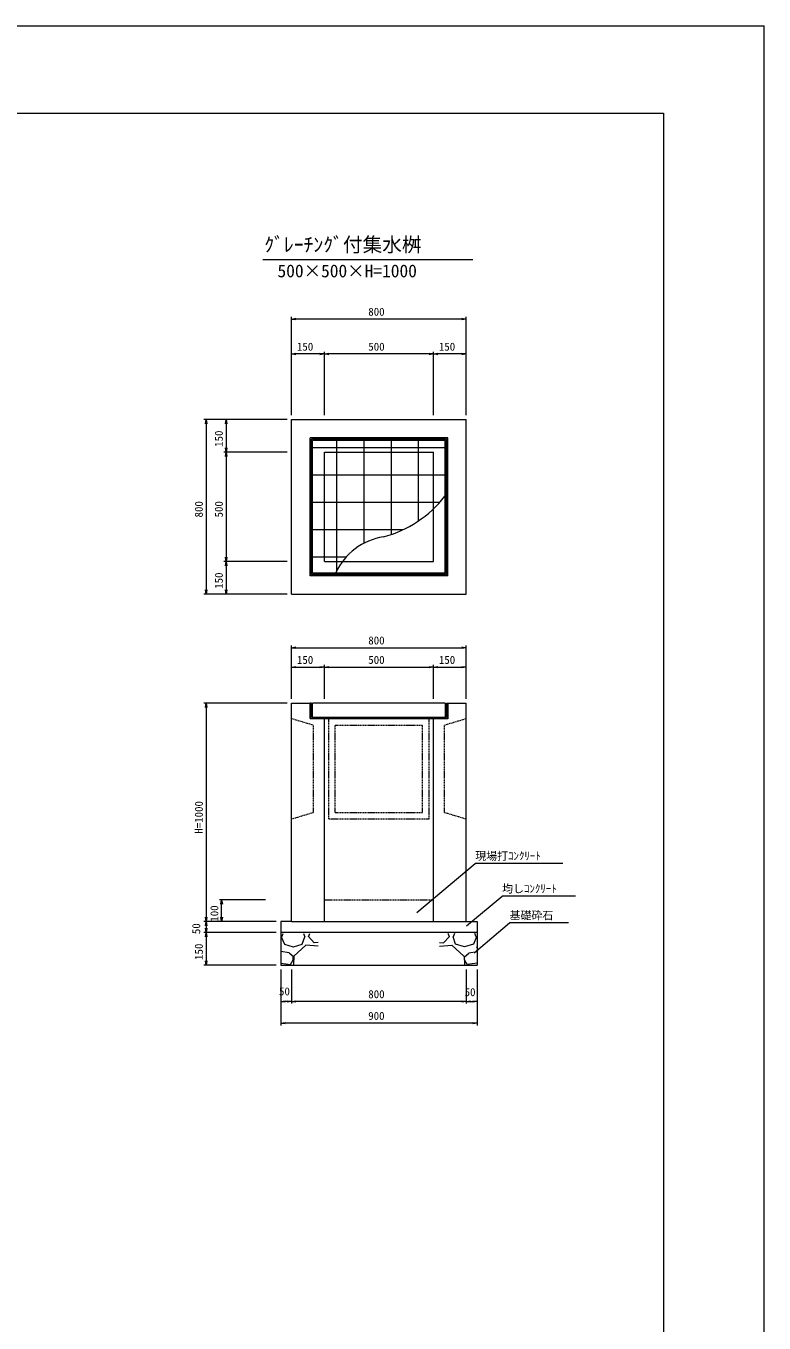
# Model space of a CAD drawing. Units: millimetres on the paper. Extents: x 0 to 841, y 0 to 594.
# Drawn here: x 672 to 841, y 297 to 594 of the extents above; entities that cross this region are included whole.
import ezdxf
from ezdxf.enums import TextEntityAlignment as Align

# ---------------------------------------------------------------- set-up
doc = ezdxf.new("R2010")
doc.units = ezdxf.units.MM
doc.linetypes.add('USER1', pattern=[0.375, 0.25, -0.125])
for name, color, linetype, lineweight in [('D-STR-DIM（寸法）', 7, 'Continuous', 18), ('D-STR-HTXT（旗揚げ）', 7, 'Continuous', 18), ('D-STR-STR1（構造物）', 4, 'Continuous', 18), ('D-STR-STRn（構造物）', 7, 'Continuous', 18), ('D-STR（構造物外形線）', 1, 'Continuous', 18), ('D-TTL(外枠）', 2, 'Continuous', 18), ('DEFPOINTS_2', 8, 'Continuous', 18)]:
    doc.layers.add(name, color=color, linetype=linetype, lineweight=lineweight)
doc.layers.add('D-STR-TXT（文字）', color=7, linetype='Continuous')
doc.layers.add('D-TTL-TXT（文字）', color=7, linetype='Continuous')
doc.styles.add('ＭＳ ゴシック', font='')
doc.styles.get('ＭＳ ゴシック').set_extended_font_data('MS Gothic')

msp = doc.modelspace()

# ---------------------------------------------------------------- linework, layer by layer
at = {"layer": 'D-STR-DIM（寸法）'}
for p, q in [((732.823, 504.898), (732.823, 527.398)), ((732.823, 526.898), (733.823, 527.064)), ((733.823, 526.731), (732.823, 526.898)), ((732.823, 526.898), (733.823, 526.898)), ((771.823, 526.898), (733.823, 526.898)), ((771.823, 527.064), (772.823, 526.898)), ((772.823, 526.898), (771.823, 526.731)), ((772.823, 526.898), (771.823, 526.898)), ((772.823, 504.898), (772.823, 527.398)), ((732.823, 504.898), (732.823, 519.398)), ((732.823, 518.898), (733.823, 519.064)), ((733.823, 518.731), (732.823, 518.898)), ((732.823, 518.898), (733.823, 518.898)), ((739.323, 518.898), (733.823, 518.898)), ((739.323, 519.064), (740.323, 518.898)), ((740.323, 518.898), (739.323, 518.731)), ((740.323, 518.898), (739.323, 518.898)), ((740.323, 504.898), (740.323, 519.398)), ((740.323, 504.898), (740.323, 519.398)), ((740.323, 518.898), (741.323, 519.064)), ((741.323, 518.731), (740.323, 518.898)), ((740.323, 518.898), (741.323, 518.898)), ((764.323, 518.898), (741.323, 518.898)), ((764.323, 519.064), (765.323, 518.898)), ((765.323, 518.898), (764.323, 518.731)), ((765.323, 518.898), (764.323, 518.898)), ((765.323, 504.898), (765.323, 519.398)), ((765.323, 504.898), (765.323, 519.398)), ((765.323, 518.898), (766.323, 519.064)), ((766.323, 518.731), (765.323, 518.898)), ((765.323, 518.898), (766.323, 518.898)), ((771.823, 518.898), (766.323, 518.898)), ((771.823, 519.064), (772.823, 518.898)), ((772.823, 518.898), (771.823, 518.731)), ((772.823, 518.898), (771.823, 518.898)), ((772.823, 504.898), (772.823, 519.398)), ((731.823, 503.898), (712.749, 503.898)), ((713.082, 502.898), (713.249, 503.898)), ((713.249, 503.898), (713.415, 502.898)), ((713.249, 503.898), (713.249, 502.898)), ((713.249, 502.898), (713.249, 464.898)), ((731.823, 503.898), (717.323, 503.898)), ((717.656, 502.898), (717.823, 503.898)), ((717.823, 503.898), (717.989, 502.898)), ((717.823, 503.898), (717.823, 502.898)), ((717.823, 502.898), (717.823, 497.398)), ((731.823, 496.398), (717.323, 496.398)), ((731.823, 496.398), (717.323, 496.398)), ((717.823, 496.398), (717.656, 497.398)), ((717.656, 495.398), (717.823, 496.398)), ((717.989, 497.398), (717.823, 496.398)), ((717.823, 496.398), (717.823, 497.398)), ((717.823, 496.398), (717.989, 495.398)), ((717.823, 496.398), (717.823, 495.398)), ((717.823, 495.398), (717.823, 472.398)), ((717.823, 471.398), (717.656, 472.398)), ((717.989, 472.398), (717.823, 471.398)), ((717.823, 471.398), (717.823, 472.398)), ((731.823, 471.398), (717.323, 471.398)), ((731.823, 471.398), (717.323, 471.398)), ((717.656, 470.398), (717.823, 471.398)), ((717.823, 471.398), (717.989, 470.398)), ((717.823, 471.398), (717.823, 470.398)), ((717.823, 470.398), (717.823, 464.898)), ((731.823, 463.898), (712.749, 463.898)), ((713.249, 463.898), (713.082, 464.898)), ((713.415, 464.898), (713.249, 463.898)), ((713.249, 463.898), (713.249, 464.898)), ((731.823, 463.898), (717.323, 463.898)), ((717.823, 463.898), (717.656, 464.898)), ((717.989, 464.898), (717.823, 463.898)), ((717.823, 463.898), (717.823, 464.898)), ((732.823, 439.928), (732.823, 452.137)), ((732.823, 451.637), (733.823, 451.803)), ((733.823, 451.47), (732.823, 451.637)), ((732.823, 451.637), (733.823, 451.637)), ((733.823, 451.637), (771.823, 451.637)), ((771.823, 451.803), (772.823, 451.637)), ((772.823, 451.637), (771.823, 451.47)), ((772.823, 451.637), (771.823, 451.637)), ((772.823, 439.928), (772.823, 452.137)), ((732.823, 439.928), (732.823, 447.678)), ((732.823, 447.178), (733.823, 447.344)), ((733.823, 447.011), (732.823, 447.178)), ((732.823, 447.178), (733.823, 447.178)), ((733.823, 447.178), (739.323, 447.178)), ((739.323, 447.344), (740.323, 447.178)), ((740.323, 447.178), (739.323, 447.011)), ((740.323, 447.178), (739.323, 447.178)), ((740.323, 439.928), (740.323, 447.678)), ((740.323, 439.928), (740.323, 447.678)), ((740.323, 447.178), (741.323, 447.344)), ((741.323, 447.011), (740.323, 447.178)), ((740.323, 447.178), (741.323, 447.178)), ((741.323, 447.178), (764.323, 447.178)), ((764.323, 447.344), (765.323, 447.178)), ((765.323, 447.178), (764.323, 447.011)), ((765.323, 447.178), (764.323, 447.178)), ((765.323, 439.928), (765.323, 447.678)), ((765.323, 439.928), (765.323, 447.678)), ((765.323, 447.178), (766.323, 447.344)), ((766.323, 447.011), (765.323, 447.178)), ((765.323, 447.178), (766.323, 447.178)), ((766.323, 447.178), (771.823, 447.178)), ((771.823, 447.344), (772.823, 447.178)), ((772.823, 447.178), (771.823, 447.011)), ((772.823, 447.178), (771.823, 447.178)), ((772.823, 439.928), (772.823, 447.678)), ((731.823, 438.928), (712.749, 438.928)), ((713.082, 437.928), (713.249, 438.928)), ((713.249, 438.928), (713.415, 437.928)), ((713.249, 438.928), (713.249, 437.928)), ((713.249, 437.928), (713.249, 389.928)), ((726.823, 393.928), (716.304, 393.928)), ((716.637, 392.928), (716.804, 393.928)), ((716.804, 393.928), (716.97, 392.928)), ((716.804, 393.928), (716.804, 392.928)), ((716.804, 389.928), (716.804, 392.928)), ((713.249, 388.928), (713.082, 389.928)), ((713.415, 389.928), (713.249, 388.928)), ((713.249, 388.928), (713.249, 389.928)), ((716.804, 388.928), (716.637, 389.928)), ((716.97, 389.928), (716.804, 388.928)), ((716.804, 388.928), (716.804, 389.928)), ((729.323, 388.928), (712.749, 388.928)), ((726.823, 388.928), (712.749, 388.928)), ((729.323, 386.428), (712.749, 386.428)), ((729.323, 386.428), (712.749, 386.428)), ((713.082, 387.928), (713.249, 388.928)), ((713.249, 386.428), (713.082, 387.428)), ((713.082, 385.428), (713.249, 386.428)), ((713.249, 388.928), (713.415, 387.928)), ((713.249, 388.928), (713.249, 387.928)), ((713.249, 387.928), (713.249, 387.428)), ((713.415, 387.428), (713.249, 386.428)), ((713.249, 386.428), (713.249, 387.428)), ((713.249, 386.428), (713.415, 385.428)), ((713.249, 386.428), (713.249, 385.428)), ((729.323, 388.928), (716.304, 388.928)), ((713.249, 385.428), (713.249, 379.928)), ((729.323, 378.928), (712.749, 378.928)), ((713.249, 378.928), (713.082, 379.928)), ((713.415, 379.928), (713.249, 378.928)), ((713.249, 378.928), (713.249, 379.928)), ((730.323, 377.928), (730.323, 365.167)), ((730.323, 377.928), (730.323, 370.135)), ((732.823, 377.928), (732.823, 370.135)), ((732.823, 377.928), (732.823, 370.135)), ((772.823, 377.928), (772.823, 370.135)), ((772.823, 377.928), (772.823, 370.135)), ((775.323, 377.928), (775.323, 370.135)), ((775.323, 377.928), (775.323, 365.167)), ((730.323, 370.635), (731.323, 370.801)), ((731.323, 370.468), (730.323, 370.635)), ((730.323, 370.635), (731.323, 370.635)), ((731.823, 370.635), (731.323, 370.635)), ((731.823, 370.801), (732.823, 370.635)), ((732.823, 370.635), (731.823, 370.468)), ((732.823, 370.635), (731.823, 370.635)), ((732.823, 370.635), (733.823, 370.801)), ((733.823, 370.468), (732.823, 370.635)), ((732.823, 370.635), (733.823, 370.635)), ((771.823, 370.635), (733.823, 370.635)), ((771.823, 370.801), (772.823, 370.635)), ((772.823, 370.635), (771.823, 370.468)), ((772.823, 370.635), (771.823, 370.635)), ((772.823, 370.635), (773.823, 370.801)), ((773.823, 370.468), (772.823, 370.635)), ((772.823, 370.635), (773.823, 370.635)), ((773.823, 370.635), (774.323, 370.635)), ((774.323, 370.801), (775.323, 370.635)), ((775.323, 370.635), (774.323, 370.468)), ((775.323, 370.635), (774.323, 370.635)), ((730.323, 365.667), (731.323, 365.833)), ((731.323, 365.5), (730.323, 365.667)), ((730.323, 365.667), (731.323, 365.667)), ((774.323, 365.667), (731.323, 365.667)), ((774.323, 365.833), (775.323, 365.667)), ((775.323, 365.667), (774.323, 365.5)), ((775.323, 365.667), (774.323, 365.667))]:
    msp.add_line(p, q, dxfattribs=at)
at = {"layer": 'D-STR-HTXT（旗揚げ）'}
for p, q in [((726.22, 540.543), (774.329, 540.543)), ((761.472, 391.006), (774.876, 402.242)), ((794.911, 402.242), (774.876, 402.242)), ((772.904, 387.929), (781.028, 394.739)), ((797.795, 394.739), (781.028, 394.739)), ((774.607, 381.802), (782.73, 388.612)), ((796.204, 388.612), (782.73, 388.612))]:
    msp.add_line(p, q, dxfattribs=at)
at = {"layer": 'D-STR-STR1（構造物）'}
for p, q in [((737.048, 468.123), (737.048, 499.673)), ((768.598, 499.673), (737.048, 499.673)), ((768.298, 499.373), (737.348, 499.373)), ((737.348, 468.423), (737.348, 499.373)), ((767.998, 499.073), (737.648, 499.073)), ((737.648, 468.723), (737.648, 499.073)), ((743.168, 496.398), (743.168, 498.998)), ((749.418, 496.398), (749.418, 498.998)), ((755.668, 496.398), (755.668, 498.998)), ((761.918, 496.398), (761.918, 498.998)), ((767.998, 468.723), (767.998, 499.073)), ((768.298, 468.423), (768.298, 499.373)), ((768.598, 468.123), (768.598, 499.673)), ((767.923, 497.378), (737.723, 497.378)), ((743.168, 471.398), (743.168, 496.398)), ((749.418, 475.557), (749.418, 496.398)), ((755.668, 477.561), (755.668, 496.398)), ((761.918, 480.692), (761.918, 496.398)), ((740.323, 491.128), (737.723, 491.128)), ((765.323, 491.128), (740.323, 491.128)), ((767.923, 491.128), (765.323, 491.128)), ((740.323, 484.878), (737.723, 484.878)), ((765.323, 484.878), (740.323, 484.878)), ((766.713, 484.878), (765.323, 484.878)), ((740.323, 478.628), (737.723, 478.628)), ((758.296, 478.628), (740.323, 478.628)), ((740.323, 472.378), (737.723, 472.378)), ((745.311, 472.378), (740.323, 472.378)), ((743.168, 469.242), (743.168, 471.398)), ((768.598, 468.123), (737.048, 468.123)), ((768.298, 468.423), (737.348, 468.423)), ((767.998, 468.723), (737.648, 468.723)), ((737.048, 438.928), (737.048, 435.378)), ((737.348, 438.928), (737.048, 438.928)), ((737.048, 435.528), (737.048, 438.928)), ((737.348, 435.828), (737.348, 438.928)), ((767.998, 438.928), (737.648, 438.928)), ((737.648, 435.678), (737.648, 438.928)), ((767.998, 438.928), (767.998, 435.678)), ((768.298, 438.928), (768.598, 438.928)), ((768.298, 435.828), (768.298, 438.928)), ((768.598, 438.928), (768.598, 435.378)), ((768.598, 435.528), (768.598, 438.928)), ((768.598, 435.378), (737.048, 435.378)), ((768.148, 435.678), (737.498, 435.678)), ((737.648, 435.678), (737.648, 436.178)), ((737.998, 435.678), (737.648, 435.678))]:
    msp.add_line(p, q, dxfattribs=at)
at = {"layer": 'D-STR-STR1（構造物）', "color": 7, "linetype": 'USER1'}
msp.add_line((740.323, 393.928), (765.323, 393.928), dxfattribs=at)
at = {"layer": 'D-STR-STR1（構造物）'}
for centre, radius, start, end in [((747.053, 502.563), 26.444, 284.87436, 322.11183), ((756.067, 462.726), 14.451, 98.86108, 155.15503), ((737.498, 435.828), 0.15, 180, 270), ((768.148, 435.828), 0.15, 270, 0)]:
    msp.add_arc(centre, radius, start, end, dxfattribs=at)
at = {"layer": 'D-STR-STRn（構造物）'}
for p, q in [((732.823, 388.928), (730.323, 388.928)), ((732.823, 388.928), (730.323, 388.928)), ((730.323, 388.928), (730.323, 378.928)), ((775.323, 386.428), (730.323, 386.428)), ((730.587, 385.466), (730.904, 386.205)), ((735.518, 386.205), (735.86, 385.464)), ((736.697, 385.461), (736.976, 386.205)), ((768.948, 385.461), (768.669, 386.205)), ((770.127, 386.205), (769.785, 385.464)), ((772.823, 388.928), (775.323, 388.928)), ((772.823, 388.928), (775.323, 388.928)), ((772.823, 388.928), (775.323, 388.928)), ((775.058, 385.466), (774.741, 386.205)), ((775.323, 388.928), (775.323, 378.928)), ((730.456, 385.464), (731.176, 383.784)), ((731.168, 383.772), (733.208, 383.173)), ((733.23, 383.172), (735.27, 383.772)), ((736.109, 383.545), (733.349, 381.025)), ((735.263, 383.775), (735.863, 385.455)), ((738.941, 383.289), (736.101, 383.525)), ((738.018, 384.043), (736.698, 385.483)), ((738.941, 384.119), (738.004, 384.037)), ((766.704, 384.119), (767.641, 384.037)), ((766.704, 383.289), (769.544, 383.525)), ((767.627, 384.043), (768.947, 385.483)), ((769.536, 383.545), (772.296, 381.025)), ((770.383, 383.775), (769.783, 385.455)), ((772.415, 383.172), (770.375, 383.772)), ((774.477, 383.772), (772.437, 383.173)), ((775.189, 385.464), (774.469, 383.784)), ((730.46, 383.063), (730.323, 383.109)), ((730.323, 382.992), (730.446, 383.066)), ((732.274, 381.753), (730.323, 382.046)), ((733.231, 380.889), (732.271, 381.729)), ((732.603, 379.099), (733.203, 380.179)), ((733.218, 380.184), (733.218, 380.904)), ((733.341, 381.02), (733.245, 379.005)), ((772.304, 381.02), (772.4, 379.005)), ((772.414, 380.889), (773.374, 381.729)), ((772.427, 380.184), (772.427, 380.904)), ((773.042, 379.099), (772.442, 380.179)), ((773.371, 381.753), (775.323, 382.046)), ((775.185, 383.063), (775.323, 383.109)), ((775.323, 382.992), (775.199, 383.066)), ((730.323, 379.374), (732.622, 379.099)), ((730.323, 378.928), (775.323, 378.928)), ((775.323, 379.374), (773.023, 379.099))]:
    msp.add_line(p, q, dxfattribs=at)
at = {"layer": 'D-STR（構造物外形線）'}
for p, q in [((732.823, 503.898), (772.823, 503.898)), ((732.823, 463.898), (732.823, 503.898)), ((772.823, 463.898), (772.823, 503.898)), ((740.323, 496.398), (765.323, 496.398)), ((740.323, 471.398), (740.323, 496.398)), ((765.323, 471.398), (765.323, 496.398)), ((740.323, 471.398), (765.323, 471.398)), ((732.823, 463.898), (772.823, 463.898)), ((732.823, 388.928), (732.823, 438.928)), ((732.823, 438.928), (737.048, 438.928)), ((768.598, 438.928), (772.823, 438.928)), ((772.823, 388.928), (772.823, 438.928)), ((740.323, 388.928), (740.323, 435.378)), ((765.323, 388.928), (765.323, 435.378)), ((732.823, 388.928), (772.823, 388.928))]:
    msp.add_line(p, q, dxfattribs=at)
at = {"layer": 'D-STR（構造物外形線）', "linetype": 'USER1'}
for p, q in [((732.823, 435.428), (737.823, 433.928)), ((737.823, 413.928), (737.823, 433.928)), ((741.323, 412.428), (741.323, 435.428)), ((741.323, 435.428), (764.323, 435.428)), ((742.823, 413.928), (742.823, 433.928)), ((742.823, 433.928), (762.823, 433.928)), ((762.823, 413.928), (762.823, 433.928)), ((764.323, 412.428), (764.323, 435.428)), ((767.823, 433.928), (772.823, 435.428)), ((767.823, 413.928), (767.823, 433.928)), ((732.823, 412.428), (737.823, 413.928)), ((742.823, 413.928), (762.823, 413.928)), ((767.823, 413.928), (772.823, 412.428)), ((741.323, 412.428), (764.323, 412.428))]:
    msp.add_line(p, q, dxfattribs=at)
at = {"layer": 'D-TTL(外枠）'}
for p, q in [((23, 574), (818, 574)), ((818, 574), (818, 20))]:
    msp.add_line(p, q, dxfattribs=at)
at = {"layer": 'DEFPOINTS_2'}
for p in [(0, 594), (841, 0)]:
    msp.add_line(p, (841, 594), dxfattribs=at)

# ---------------------------------------------------------------- texts
at = {"layer": 'D-STR-DIM（寸法）', "style": 'ＭＳ ゴシック'}
for s, p in [('800', (750.38, 527.098)), ('150', (734.041, 519.098)), ('500', (750.38, 519.098)), ('150', (766.541, 519.098)), ('800', (750.38, 451.837)), ('150', (734.041, 447.378)), ('500', (750.38, 447.378)), ('150', (766.541, 447.378)), ('50', (729.942, 371.472)), ('800', (750.38, 370.835)), ('50', (772.442, 371.302)), ('900', (750.367, 365.867))]:
    msp.add_text(s, height=1.833, dxfattribs=at).set_placement(p, align=Align.BOTTOM_LEFT)
for s, p in [('150', (717.623, 497.616)), ('800', (713.049, 481.455)), ('500', (717.623, 481.455)), ('150', (717.623, 465.116)), ('H=1000', (713.049, 409.042)), ('100', (716.604, 388.896)), ('50', (712.449, 386.047)), ('150', (713.049, 380.146))]:
    msp.add_text(s, height=1.833, rotation=90, dxfattribs=at).set_placement(p, align=Align.BOTTOM_LEFT)
at = {"layer": 'D-STR-TXT（文字）', "style": 'ＭＳ ゴシック'}
for s, p in [('現場打ｺﾝｸﾘｰﾄ', (774.876, 402.494)), ('均しｺﾝｸﾘｰﾄ', (781.028, 394.991)), ('基礎砕石', (782.73, 388.864))]:
    msp.add_text(s, height=1.833, dxfattribs=at).set_placement(p, align=Align.BOTTOM_LEFT)
at = {"layer": 'D-TTL-TXT（文字）', "style": 'ＭＳ ゴシック'}
for s, height, p in [('ｸﾞﾚｰﾁﾝｸﾞ付集水桝', 3.299, (726.57, 541.287)), ('500×500×H=1000', 2.933, (729.592, 535.564))]:
    msp.add_text(s, height=height, dxfattribs=at).set_placement(p, align=Align.BOTTOM_LEFT)

doc.saveas('drawing.dxf')
